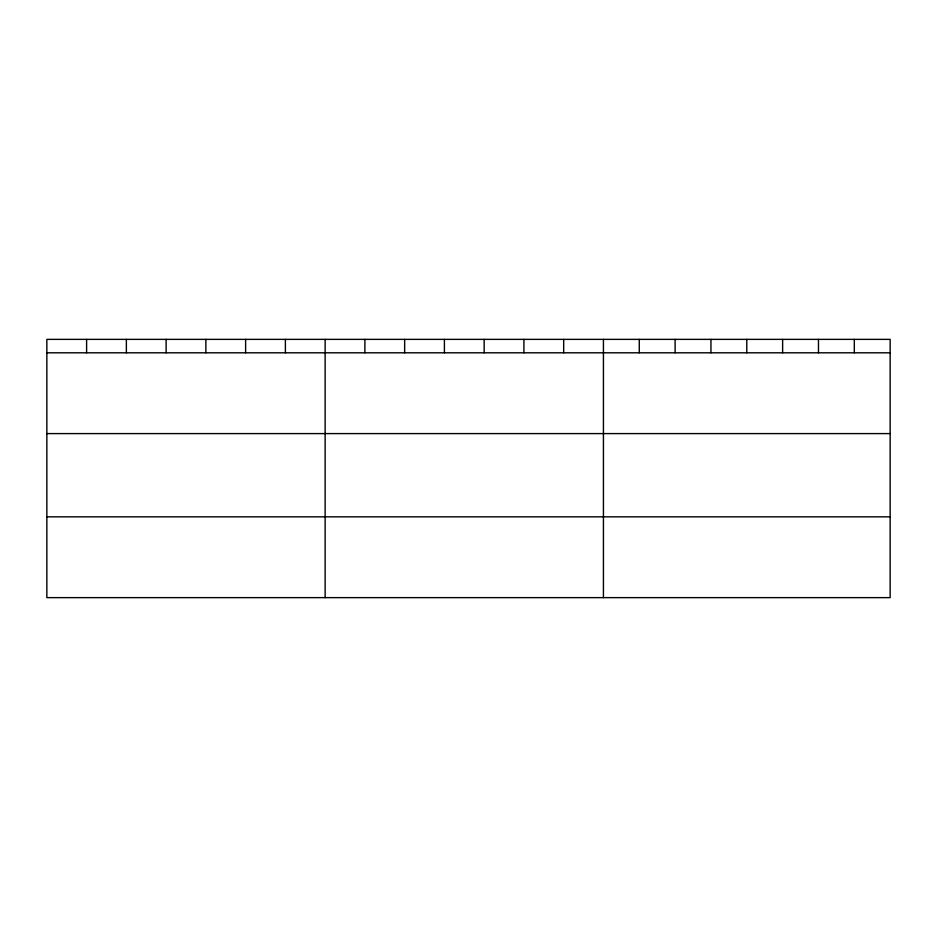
<?xml version="1.0" encoding="UTF-8"?>
<svg xmlns="http://www.w3.org/2000/svg" width="937" height="937" viewBox="0 0 937 937"><rect width="100%" height="100%" fill="white"/><g stroke="black" fill="none" stroke-linecap="round" stroke-linejoin="round"><path stroke-width="1.41" d="M890.15 433.597L890.15 339.37L46.85 339.37L46.85 597.63L890.15 597.63L890.15 433.597L46.85 433.597M46.85 352.804L890.15 352.804M46.85 516.837L890.15 516.837M854.31 339.37L854.31 352.804M818.469 339.37L818.469 352.804M782.629 339.37L782.629 352.804M746.789 339.37L746.789 352.804M710.949 339.37L710.949 352.804M675.108 339.37L675.108 352.804M639.268 339.37L639.268 352.804M603.428 339.37L603.428 597.63M563.676 339.37L563.676 352.804M523.912 339.37L523.912 352.804M484.16 339.37L484.16 352.804M444.407 339.37L444.407 352.804M404.655 339.37L404.655 352.804M364.891 339.37L364.891 352.804M325.139 339.37L325.139 597.63M285.387 339.37L285.387 352.804M245.623 339.37L245.623 352.804M205.871 339.37L205.871 352.804M166.118 339.37L166.118 352.804M126.366 339.37L126.366 352.804M86.602 339.37L86.602 352.804"/></g></svg>
